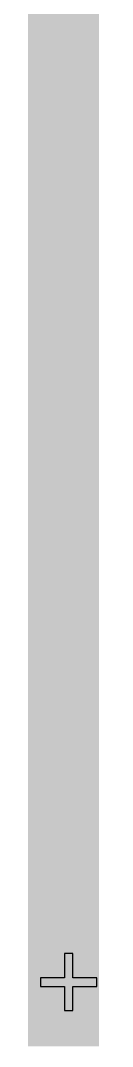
# Model space of a CAD drawing. Header units: millimetres. Extents: x 0 to 966, y -664 to 90.
# Drawn here: x 711.9 to 716, y -390 to -325.1 of the extents above; entities that cross this region are included whole.
import ezdxf

# ---------------------------------------------------------------- set-up
doc = ezdxf.new("R2010")
doc.units = ezdxf.units.MM
doc.layers.add('HDL_BODY', color=7, linetype='Continuous')
doc.layers.add('HDL_DETAIL', color=7, linetype='Continuous')

# ---------------------------------------------------------------- blocks, each defined once
blk = doc.blocks.new('M_DM06.1_FRONT')
at = {"layer": 'HDL_BODY', "true_color": 0x202126}
blk.add_hatch(color=250, dxfattribs=at).paths.add_polyline_path([(0, 0), (216, 0), (216, 90), (0, 90)])
at = {"layer": 'HDL_BODY', "true_color": 0x2a2a30}
blk.add_hatch(color=250, dxfattribs=at).paths.add_polyline_path([(0.4, 20.52), (215.6, 20.52), (215.6, 68.31), (0.4, 68.31)])
at = {"layer": 'HDL_BODY', "true_color": 0x23242a}
blk.add_hatch(color=250, dxfattribs=at).paths.add_polyline_path([(0.4, 0.5), (215.6, 0.5), (215.6, 19.8), (0.4, 19.8)])
at = {"layer": 'HDL_DETAIL', "color": 251, "true_color": 0x52555c}
for points in [[(214.341, 5.874), (213.807, 5.874)], [(213.807, 5.874), (213.807, 4.345)], [(214.341, 4.345), (214.341, 5.874)], [(213.807, 4.345), (212.288, 4.345)], [(212.288, 4.345), (212.288, 3.805)], [(215.861, 4.345), (214.341, 4.345)], [(215.861, 3.805), (215.861, 4.345)], [(212.288, 3.805), (213.807, 3.805)], [(213.807, 3.805), (213.807, 2.275)], [(214.341, 3.805), (215.861, 3.805)], [(214.341, 2.275), (214.341, 3.805)], [(213.807, 2.275), (214.341, 2.275)]]:
    blk.add_lwpolyline(points, dxfattribs=at)

msp = doc.modelspace()

# ---------------------------------------------------------------- block references
msp.add_blockref('M_DM06.1_FRONT', (500, -390))

doc.saveas('drawing.dxf')
